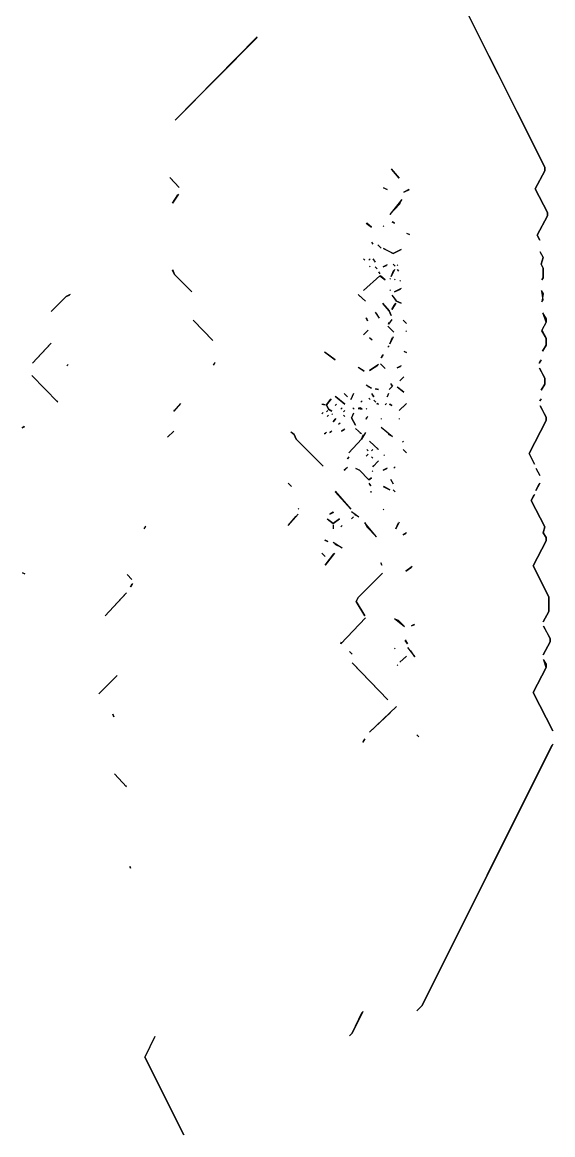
# Model space of a CAD drawing. Extents: x 1 to 2775, y -31 to 2075.
# Drawn here: x 2610.8 to 2742.2, y 1300.3 to 1575.8 of the extents above; entities that cross this region are included whole.
import ezdxf

# ---------------------------------------------------------------- set-up
doc = ezdxf.new("R2010")
doc.units = 0
doc.layers.add('LINEWORK', color=4, linetype='CONTINUOUS')

msp = doc.modelspace()

# ---------------------------------------------------------------- linework, layer by layer
at = {"layer": 'LINEWORK'}
for points in [[(2705.5, 1609), (2740.1667, 1539.8333), (2740.1667, 1539), (2737.8333, 1534.5), (2740.8333, 1528.6667), (2740.8333, 1527.8333), (2738.3333, 1523), (2739, 1521.8333), (2738.3333, 1523), (2740.8333, 1527.8333), (2740.8333, 1528.6667), (2737.8333, 1534.5), (2740.1667, 1539), (2740.1667, 1539.8333), (2705.6667, 1608.8333)], [(2669, 1572.1667), (2648.6667, 1551.5), (2669, 1572)], [(2647.3333, 1537.3333), (2649.6667, 1534.8333), (2647.5, 1537.1667)], [(2702.1667, 1539.5), (2704.1667, 1537.1667), (2702.3333, 1539.3333)], [(2700.1667, 1534.8333), (2701.1667, 1534.3333), (2700.3333, 1534.6667)], [(2706.5, 1534.3333), (2705.3333, 1533.6667), (2706.6667, 1534.3333)], [(2649.5, 1533.1667), (2648, 1531), (2649.3333, 1533)], [(2704.8333, 1531.8333), (2701.8333, 1528.1667), (2704.3333, 1530.8333), (2704.6667, 1531.6667)], [(2696, 1526), (2697.3333, 1525), (2696.1667, 1526)], [(2702.3333, 1526.3333), (2703, 1526), (2702.5, 1526.3333)], [(2700.3333, 1525.3333), (2700.1667, 1525.1667)], [(2706, 1523.5), (2706.6667, 1523.1667), (2706.1667, 1523.3333)], [(2697.3333, 1521.3333), (2697.6667, 1520.8333), (2697.5, 1521.1667)], [(2698.8333, 1520.6667), (2699.6667, 1519.8333)], [(2700.1667, 1519.8333), (2702.6667, 1518.5), (2704.6667, 1519.5), (2702.6667, 1518.5), (2700.3333, 1519.6667)], [(2739, 1519), (2739.8333, 1517.5), (2739.3333, 1515.8333), (2739.8333, 1514.8333), (2739.8333, 1512.5), (2739.5, 1512), (2739.8333, 1512.5), (2739.8333, 1514.8333), (2739.3333, 1515.8333), (2739.8333, 1517.5), (2739.1667, 1518.8333)], [(2695.3333, 1517.1667), (2695.6667, 1516.8333)], [(2697, 1517.1667), (2696.6667, 1516.8333)], [(2696.8333, 1515.3333), (2697, 1515.1667)], [(2697.6667, 1517.1667), (2698.1667, 1516.3333), (2697.8333, 1517)], [(2698.1667, 1515.1667), (2698.6667, 1514.6667)], [(2701.1667, 1515.6667), (2700.1667, 1515.1667), (2701, 1515.5)], [(2702.6667, 1515.8333), (2703.1667, 1515.3333)], [(2703.8333, 1515.6667), (2703.6667, 1515.5)], [(2648, 1514.5), (2648.5, 1513.3333), (2652.8333, 1509), (2648.5, 1513.3333), (2648, 1514.3333)], [(2699.3333, 1513), (2695.3333, 1509.3333), (2699.3333, 1513), (2700.6667, 1512), (2699.5, 1513)], [(2699, 1514), (2699.3333, 1513.5), (2699.1667, 1513.8333)], [(2702, 1512.3333), (2701.8333, 1512.1667)], [(2703, 1514.5), (2702.1667, 1512.8333), (2702.8333, 1514.3333)], [(2703, 1512.1667), (2703.1667, 1512)], [(2703.6667, 1514.5), (2704, 1514.1667)], [(2701.8333, 1509.5), (2702, 1509.3333)], [(2704.6667, 1509.8333), (2703, 1509), (2704.5, 1509.6667)], [(2704.3333, 1511.8333), (2704.5, 1511.6667)], [(2739.3333, 1509.3333), (2739.8333, 1508.5), (2739.5, 1506.5), (2739.8333, 1507), (2739.5, 1509.1667)], [(2622.6667, 1508.3333), (2621.6667, 1507.8333), (2618, 1504.1667), (2621.6667, 1507.8333), (2622.5, 1508.1667)], [(2694, 1508.3333), (2695.8333, 1506.6667), (2694.1667, 1508.1667)], [(2702.3333, 1508.1667), (2703.5, 1506.6667), (2704.6667, 1506.1667), (2703.5, 1506.6667), (2702.8333, 1507.6667)], [(2698.1667, 1504), (2699.1667, 1502.5), (2698.6667, 1503.5)], [(2700, 1506.1667), (2701.6667, 1504.3333), (2702.1667, 1503.1667), (2701.6667, 1504.3333), (2700.1667, 1506)], [(2703.3333, 1506.1667), (2702.3333, 1504.6667), (2703.1667, 1506)], [(2739.6667, 1503.8333), (2740.5, 1502.3333), (2740.5, 1501.5), (2739.5, 1499.5), (2740.5, 1497.5), (2740.5, 1495.8333), (2739.6667, 1494.3333), (2740.5, 1495.8333), (2740.5, 1497.5), (2739.5, 1499.3333), (2740.5, 1501.5), (2739.8333, 1503.6667)], [(2653.1667, 1502), (2658, 1497), (2653.3333, 1501.8333)], [(2696, 1502.6667), (2696.3333, 1501.8333), (2696, 1502.5)], [(2702.3333, 1502.1667), (2701.5, 1501), (2701.6667, 1501.5)], [(2705.1667, 1502), (2706, 1501.1667)], [(2696.5, 1499.5), (2695.3333, 1498.3333)], [(2701.3333, 1500.5), (2702.8333, 1499)], [(2706, 1499.3333), (2705.8333, 1499.1667)], [(2618, 1496.3333), (2613.3333, 1491.3333), (2617.8333, 1496.1667)], [(2696.8333, 1497.6667), (2697.5, 1497.1667), (2697.1667, 1497.3333)], [(2701.6667, 1495.6667), (2701.3333, 1495.3333)], [(2702.6667, 1497.8333), (2701.8333, 1496.1667), (2702.5, 1497.6667)], [(2685.6667, 1494.1667), (2688.3333, 1492.1667), (2685.8333, 1494)], [(2700.1667, 1493.5), (2699.6667, 1492.6667), (2700, 1493.3333)], [(2705.3333, 1494.3333), (2706, 1494), (2705.5, 1494.1667)], [(2622.1667, 1491), (2621.8333, 1490.6667)], [(2658.5, 1491.5), (2658.1667, 1490.8333), (2658.5, 1491.3333)], [(2694, 1490.3333), (2695.5, 1489.3333), (2694.1667, 1490.1667)], [(2699, 1491), (2696.8333, 1489.5), (2698.8333, 1490.8333)], [(2699.5, 1491.1667), (2700.6667, 1490)], [(2704.6667, 1490.6667), (2703.6667, 1490.1667), (2704.5, 1490.5)], [(2739.3333, 1492.1667), (2738.8333, 1491.3333), (2739.1667, 1492)], [(2738.8333, 1490.1667), (2740.1667, 1487.6667), (2740.1667, 1486.1667), (2739.3333, 1484.6667), (2740.1667, 1486.1667), (2740.1667, 1487.6667), (2739, 1490)], [(2613.1667, 1488.3333), (2619.6667, 1481.6667), (2619.5, 1482)], [(2705.3333, 1488), (2704.3333, 1487)], [(2696, 1486), (2697.3333, 1485.1667), (2696.5, 1485.5)], [(2698.1667, 1485), (2699, 1484.8333), (2698.3333, 1485)], [(2702, 1486.3333), (2702.5, 1485.6667), (2701.6667, 1484.8333), (2702.5, 1485.6667), (2702.1667, 1486.1667)], [(2703.6667, 1485.5), (2705.3333, 1484.1667), (2703.8333, 1485.3333)], [(2687.3333, 1482.5), (2686.1667, 1481), (2686.6667, 1480), (2687.5, 1479.5), (2686.6667, 1480), (2686.1667, 1481), (2687.1667, 1482.3333)], [(2688.3333, 1483.1667), (2690.6667, 1481.1667), (2688.5, 1483)], [(2690.5, 1483.8333), (2691.3333, 1483)], [(2692.8333, 1483.8333), (2692.1667, 1482.3333), (2692.8333, 1483.6667)], [(2695, 1482), (2694.6667, 1481.6667)], [(2696.6667, 1482.6667), (2697, 1482.3333)], [(2697.3333, 1483.8333), (2697.8333, 1483), (2697.5, 1483.6667)], [(2697.8333, 1482.1667), (2698.3333, 1481.6667)], [(2701.5, 1483.8333), (2701.1667, 1483), (2701.5, 1483.6667)], [(2739.3333, 1482.5), (2739, 1482), (2739.1667, 1482.3333)], [(2650, 1481.3333), (2648.3333, 1479.5), (2648.5, 1479.8333)], [(2685, 1481.1667), (2685.8333, 1481), (2685.1667, 1481.1667)], [(2685.3333, 1479.1667), (2685, 1478.8333)], [(2686.5, 1479.6667), (2686.1667, 1479.3333)], [(2688.6667, 1481.1667), (2688.3333, 1480.8333)], [(2690, 1480.3333), (2689.6667, 1480)], [(2690.6667, 1479.6667), (2690.3333, 1479.3333)], [(2692.8333, 1479), (2692.3333, 1477.8333), (2693.3333, 1476), (2692.3333, 1477.8333), (2692.8333, 1478.8333)], [(2692.6667, 1480.3333), (2693, 1480)], [(2694.3333, 1480.3333), (2694, 1480.1667), (2695, 1480), (2694.5, 1480.3333)], [(2696.1667, 1480.1667), (2696, 1480)], [(2698.5, 1481.3333), (2699, 1481.1667), (2698.6667, 1481.3333)], [(2701, 1481.3333), (2700.6667, 1481)], [(2701.6667, 1481.1667), (2702.3333, 1480.8333), (2701.8333, 1481.1667)], [(2706, 1481.3333), (2704.1667, 1479.6667), (2705.8333, 1481.1667)], [(2739, 1480.8333), (2740.5, 1478), (2740.5, 1477.1667), (2736.3333, 1469), (2737.6667, 1466.3333), (2736.3333, 1469), (2740.5, 1477.1667), (2740.5, 1478), (2739.1667, 1480.6667)], [(2686.6667, 1478.5), (2686.3333, 1478.1667)], [(2687.6667, 1478.8333), (2687.5, 1478.6667)], [(2688.5, 1477.6667), (2687.8333, 1476.8333), (2688.3333, 1477.5)], [(2689.5, 1476.5), (2689.1667, 1476.1667)], [(2690.3333, 1478.5), (2690.6667, 1478.1667)], [(2696.3333, 1478.1667), (2696, 1477.5), (2696.1667, 1478)], [(2699.6667, 1477.6667), (2699.6667, 1477.5)], [(2704.1667, 1477.6667), (2704.1667, 1477.5)], [(2611.3333, 1475.6667), (2610.8333, 1475.3333), (2611.5, 1475.6667)], [(2648.3333, 1474.5), (2646.8333, 1473)], [(2677.3333, 1474.3333), (2678.1667, 1473.6667), (2678.6667, 1472.5), (2685.3333, 1465.8333), (2678.6667, 1472.5), (2678.1667, 1473.6667), (2677.5, 1474.1667)], [(2686.1667, 1474.1667), (2685.6667, 1473.8333), (2686, 1474)], [(2687.5, 1474.5), (2687, 1474.1667), (2687.3333, 1474.3333)], [(2690.6667, 1475), (2689.8333, 1474.5), (2690.5, 1474.8333)], [(2695.8333, 1474.1667), (2694.8333, 1472.5), (2691.6667, 1469.1667), (2694.8333, 1472.5), (2695.3333, 1473.6667)], [(2693.3333, 1475.1667), (2694.8333, 1473.8333), (2694.5, 1474)], [(2699.6667, 1475.5), (2702.5, 1473.1667), (2701.5, 1473.6667)], [(2696.8333, 1472), (2699, 1470), (2698.6667, 1470.1667)], [(2705, 1472), (2705.1667, 1471.8333)], [(2691.6667, 1468.1667), (2691.3333, 1467.6667), (2691.5, 1468)], [(2696.5, 1468.8333), (2696, 1468.3333)], [(2696.1667, 1470), (2696.5, 1469.6667)], [(2697.6667, 1470), (2697.3333, 1469.6667)], [(2697.3333, 1468.1667), (2697.6667, 1467.8333)], [(2700.5, 1468.6667), (2700.3333, 1468.5)], [(2705.1667, 1470), (2706, 1469.1667)], [(2691.3333, 1465.5), (2690.5, 1464.8333), (2690.8333, 1465)], [(2693.3333, 1465.3333), (2694.3333, 1464.8333), (2696.6667, 1462.5), (2697.3333, 1463), (2696.6667, 1462.5), (2694.3333, 1464.8333), (2693.5, 1465.1667)], [(2699, 1467.1667), (2697.6667, 1465.6667), (2697.8333, 1466)], [(2701.1667, 1465.3333), (2700.1667, 1464.8333), (2701, 1465.1667)], [(2703.1667, 1465.6667), (2702.8333, 1465.3333)], [(2738, 1465.3333), (2739, 1463.5), (2738.1667, 1465.1667)], [(2697.6667, 1464.6667), (2697.5, 1464.5)], [(2702, 1462.6667), (2702.6667, 1461.5), (2702.1667, 1462.5)], [(2676.6667, 1461.6667), (2677.5, 1460.8333)], [(2696.6667, 1461.6667), (2697.1667, 1461), (2696.8333, 1461.5)], [(2700.1667, 1460.8333), (2701.8333, 1460), (2700.3333, 1460.8333)], [(2702.6667, 1460), (2703.1667, 1459.5)], [(2739, 1461.6667), (2738, 1459.8333), (2738.8333, 1461.5)], [(2688.3333, 1459.6667), (2692.1667, 1455.1667), (2688.3333, 1459.5)], [(2697.1667, 1459.6667), (2697.1667, 1459.3333)], [(2737.6667, 1458.8333), (2736.8333, 1457.3333), (2740.1667, 1450.8333), (2739.8333, 1449.3333), (2740.5, 1448.1667), (2740.5, 1447.3333), (2737.3333, 1441.1667), (2741.1667, 1433.5), (2741.1667, 1429.8333), (2739.8333, 1427.3333), (2741.1667, 1429.8333), (2741.1667, 1433.5), (2737.3333, 1441.1667), (2740.5, 1447.3333), (2740.5, 1448.1667), (2739.8333, 1449.3333), (2740.1667, 1450.8333), (2736.8333, 1457.3333), (2737.5, 1458.6667)], [(2679.3333, 1455.3333), (2679.1667, 1455.1667)], [(2687.8333, 1454.5), (2687, 1454), (2688, 1454.5)], [(2692.3333, 1454.6667), (2694.1667, 1453.3333), (2693.1667, 1453.8333)], [(2700.3333, 1455.1667), (2700.1667, 1455)], [(2679.1667, 1454), (2676.6667, 1451.1667), (2678.6667, 1453.5)], [(2686.3333, 1452.8333), (2687.8333, 1451.6667), (2689.3333, 1452.8333), (2687.8333, 1451.6667), (2686.5, 1452.6667)], [(2692.8333, 1453.3333), (2692.3333, 1452.8333)], [(2695.6667, 1452), (2696.1667, 1450.8333), (2698.5, 1448.3333), (2695.6667, 1451.8333)], [(2704.1667, 1452), (2703.3333, 1450.3333), (2704, 1451.8333)], [(2641.3333, 1451), (2641, 1450.3333), (2641.3333, 1450.8333)], [(2687.8333, 1451.3333), (2687.8333, 1450.3333)], [(2690, 1451.1667), (2689.6667, 1450.8333)], [(2706, 1449.3333), (2705.1667, 1448.8333), (2705.8333, 1449.1667)], [(2685.6667, 1447.5), (2686.5, 1447.1667), (2685.8333, 1447.5)], [(2687.8333, 1447), (2690, 1445.6667), (2688.3333, 1446.5)], [(2685, 1444.3333), (2685.8333, 1443.5)], [(2688.1667, 1444.3333), (2685.8333, 1441.3333), (2688, 1444.1667)], [(2699.5, 1442), (2699.8333, 1441.3333), (2699.6667, 1441.8333)], [(2707.3333, 1441), (2705.8333, 1439.8333), (2707.1667, 1440.8333)], [(2610.8333, 1439.5), (2611.5, 1439.1667), (2611, 1439.3333)], [(2636.8333, 1439), (2638, 1437.8333)], [(2700, 1439.3333), (2694, 1433.3333), (2693.5, 1432.3333), (2695.6667, 1428.8333), (2693.5, 1432.3333), (2694, 1433.3333)], [(2638.1667, 1436.8333), (2637.6667, 1436), (2638, 1436.6667)], [(2636.6667, 1434.5), (2631.3333, 1428.8333), (2636.5, 1434.3333)], [(2695.8333, 1428.3333), (2689.6667, 1421.8333), (2689.8333, 1422.3333)], [(2703, 1428.1667), (2705.5, 1426.1667), (2704, 1427.6667), (2703.1667, 1428)], [(2707.8333, 1426.6667), (2707.1667, 1426.3333), (2708, 1426.6667)], [(2739.8333, 1426.3333), (2741.5, 1423.1667), (2741.5, 1422.3333), (2739.8333, 1419.1667), (2741.5, 1422.3333), (2741.5, 1423.1667), (2740, 1426.1667)], [(2705.6667, 1422.8333), (2706.1667, 1421.8333), (2705.6667, 1422.6667)], [(2691.8333, 1420), (2692.5, 1419.3333)], [(2703.1667, 1420.8333), (2703, 1420.6667)], [(2706, 1418.8333), (2704.3333, 1417.3333), (2705.8333, 1418.6667)], [(2706.1667, 1421), (2708, 1418.6667), (2707, 1420.1667)], [(2692.5, 1417.1667), (2701.3333, 1408), (2692.6667, 1417)], [(2703.8333, 1416.6667), (2703.6667, 1416.5)], [(2739.8333, 1418), (2740.5, 1416.8333), (2740.5, 1416), (2737.3333, 1409.8333), (2742.1667, 1400.3333), (2737.3333, 1409.8333), (2740.5, 1416), (2740, 1417.8333)], [(2634.3333, 1414), (2629.8333, 1409.5)], [(2703.5, 1406.3333), (2696.8333, 1400), (2702, 1404.8333)], [(2633.1667, 1404.5), (2633.5, 1403.8333), (2633.3333, 1404.3333)], [(2708.5, 1399.3333), (2709, 1398.8333)], [(2695.6667, 1398.3333), (2695.1667, 1397.5), (2695.5, 1398.1667)], [(2742.1667, 1397), (2709.8333, 1332.3333), (2708.5, 1331), (2709.8333, 1332.3333), (2742, 1396.8333)], [(2633.6667, 1389.6667), (2636.6667, 1386.5), (2636.5, 1386.8333)], [(2637.5, 1366.8333), (2637.6667, 1366.3333), (2637.5, 1366.6667)], [(2695.1667, 1330.8333), (2692.5, 1325.5), (2691.8333, 1324.8333), (2692.5, 1325.5), (2695, 1330.6667)], [(2643.6667, 1324.6667), (2641.1667, 1319.5), (2650.8333, 1300.3333), (2641.1667, 1319.5), (2643.6667, 1324.5)]]:
    msp.add_lwpolyline(points, dxfattribs=at)

doc.saveas('drawing.dxf')
